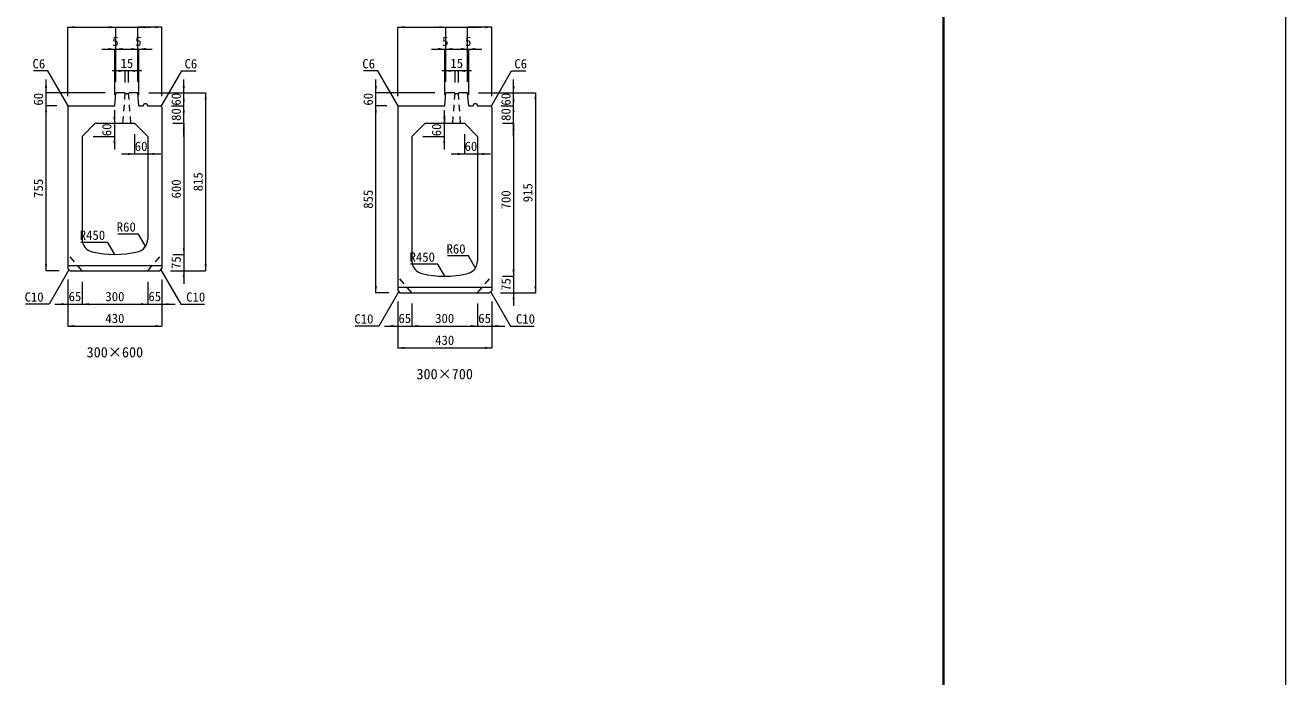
# Model space of a CAD drawing. Units: millimetres at full size, sheet at 1:40. Extents: x -1934 to 44546, y -100881 to -70395.
# Drawn here: x 5181 to 10946, y -77795 to -74814 of the extents above; entities that cross this region are included whole.
import ezdxf
from ezdxf.enums import TextEntityAlignment as Align

# ---------------------------------------------------------------- set-up
doc = ezdxf.new("R2010")
doc.units = ezdxf.units.MM
doc.header["$LTSCALE"] = 40
for name, pattern in [('CHAIN_DOUBLE_DASH', [23.5, 12, -1.5, 3.5, -1.5, 3.5, -1.5]), ('USER1', [1.35, 0.75, -0.6]), ('USER2', [1.35, 0.75, -0.6])]:
    doc.linetypes.add(name, pattern=pattern)
for name, color, linetype, lineweight in [('0_2', 7, 'Continuous', 13), ('図枠', 7, 'Continuous', 5), ('寸法線', 7, 'Continuous', 9), ('引出線', 4, 'Continuous', 9), ('排水孔', 30, 'USER2', 9), ('本体', 2, 'Continuous', 13), ('補助線', 8, 'CHAIN_DOUBLE_DASH', 5)]:
    doc.layers.add(name, color=color, linetype=linetype, lineweight=lineweight)
doc.styles.add('ＭＳ ゴシック', font='')
doc.styles.get('ＭＳ ゴシック').set_extended_font_data('MS Gothic')

# ---------------------------------------------------------------- blocks, each defined once
blk = doc.blocks.new('filled_arrow')
at = {"color": 0, "linetype": 'Continuous', "lineweight": -2}
blk.add_solid([(7.5, 1.25), (0, 0), (7.5, -1.25)], dxfattribs=at)

msp = doc.modelspace()

# ---------------------------------------------------------------- linework, layer by layer
at = {"layer": '0_2', "color": 1}
msp.add_line((10945.54, -100881.49), (10945.54, -70395.21), dxfattribs=at)
at = {"layer": '図枠', "lineweight": 40}
msp.add_line((9380.87, -80381.16), (9380.87, -73456.16), dxfattribs=at)
at = {"layer": '寸法線', "lineweight": 13}
for p, q in [((5375.96, -74822.59), (5595.96, -74822.59)), ((5375.96, -75138.51), (5375.96, -74822.59)), ((5535.96, -74822.59), (5755.96, -74822.59)), ((5595.96, -75072.51), (5595.96, -74822.59)), ((5595.96, -75072.51), (5595.96, -74822.59)), ((5805.96, -74822.59), (5695.96, -74822.59)), ((5695.96, -75072.51), (5695.96, -74822.59)), ((5695.96, -75072.51), (5695.96, -74822.59)), ((5805.96, -75138.51), (5805.96, -74822.59)), ((6884.14, -74822.59), (7104.14, -74822.59)), ((6884.14, -75138.51), (6884.14, -74822.59)), ((7044.14, -74822.59), (7264.14, -74822.59)), ((7104.14, -75072.51), (7104.14, -74822.59)), ((7104.14, -75072.51), (7104.14, -74822.59)), ((7314.14, -74822.59), (7204.14, -74822.59)), ((7204.14, -75072.51), (7204.14, -74822.59)), ((7204.14, -75072.51), (7204.14, -74822.59)), ((7314.14, -75138.51), (7314.14, -74822.59)), ((5530.96, -74922.59), (5655.96, -74922.59)), ((5590.96, -75132.51), (5590.96, -74922.59)), ((5595.96, -75072.51), (5595.96, -74922.59)), ((5635.96, -74922.59), (5760.96, -74922.59)), ((5695.96, -75072.51), (5695.96, -74922.59)), ((5700.96, -75132.51), (5700.96, -74922.59)), ((7039.14, -74922.59), (7164.14, -74922.59)), ((7099.14, -75132.51), (7099.14, -74922.59)), ((7104.14, -75072.51), (7104.14, -74922.59)), ((7144.14, -74922.59), (7269.14, -74922.59)), ((7204.14, -75072.51), (7204.14, -74922.59)), ((7209.14, -75132.51), (7209.14, -74922.59)), ((5713.46, -75022.64), (5578.46, -75022.64)), ((5638.46, -75075.51), (5638.46, -75022.64)), ((5653.46, -75075.51), (5653.46, -75022.64)), ((7221.64, -75022.64), (7086.64, -75022.64)), ((7146.64, -75075.51), (7146.64, -75022.64)), ((7161.64, -75075.51), (7161.64, -75022.64)), ((5275.96, -75242.51), (5275.96, -75062.51)), ((5905.96, -75242.51), (5905.96, -75062.51)), ((6784.14, -75242.51), (6784.14, -75062.51)), ((7414.14, -75242.51), (7414.14, -75062.51)), ((5545.96, -75122.51), (5275.96, -75122.51)), ((5745.96, -75122.51), (6005.96, -75122.51)), ((5745.96, -75122.51), (5905.96, -75122.51)), ((5905.96, -75322.51), (5905.96, -75122.51)), ((6005.96, -75122.51), (6005.96, -75937.51)), ((7054.14, -75122.51), (6784.14, -75122.51)), ((7254.14, -75122.51), (7514.14, -75122.51)), ((7254.14, -75122.51), (7414.14, -75122.51)), ((7414.14, -75322.51), (7414.14, -75122.51)), ((7514.14, -75122.51), (7514.14, -76037.51)), ((5275.96, -75937.51), (5275.96, -75182.51)), ((5325.96, -75182.51), (5275.96, -75182.51)), ((5325.96, -75182.51), (5275.96, -75182.51)), ((5588.68, -75202.51), (5588.68, -75382.51)), ((5849.96, -75182.51), (5905.96, -75182.51)), ((5849.96, -75182.51), (5905.96, -75182.51)), ((6784.14, -76037.51), (6784.14, -75182.51)), ((6834.14, -75182.51), (6784.14, -75182.51)), ((6834.14, -75182.51), (6784.14, -75182.51)), ((7096.86, -75202.51), (7096.86, -75382.51)), ((7358.14, -75182.51), (7414.14, -75182.51)), ((7358.14, -75182.51), (7414.14, -75182.51)), ((5550.96, -75262.51), (5588.68, -75262.51)), ((5855.96, -75262.51), (5905.96, -75262.51)), ((5855.96, -75262.51), (5905.96, -75262.51)), ((5905.96, -75262.51), (5905.96, -75862.51)), ((7059.14, -75262.51), (7096.86, -75262.51)), ((7364.14, -75262.51), (7414.14, -75262.51)), ((7364.14, -75262.51), (7414.14, -75262.51)), ((7414.14, -75262.51), (7414.14, -75962.51)), ((5490.96, -75322.51), (5588.68, -75322.51)), ((5680.96, -75312.51), (5680.96, -75402.51)), ((6999.14, -75322.51), (7096.86, -75322.51)), ((7189.14, -75312.51), (7189.14, -75402.51)), ((5620.96, -75402.51), (5800.96, -75402.51)), ((5740.96, -75372.51), (5740.96, -75402.51)), ((7129.14, -75402.51), (7309.14, -75402.51)), ((7249.14, -75372.51), (7249.14, -75402.51)), ((5905.96, -75802.51), (5905.96, -75997.51)), ((5855.96, -75862.51), (5905.96, -75862.51)), ((5855.96, -75862.51), (5905.96, -75862.51)), ((7414.14, -75902.51), (7414.14, -76097.51)), ((5335.96, -75937.51), (5275.96, -75937.51)), ((5375.96, -75977.51), (5375.96, -76089.93)), ((5375.96, -75977.51), (5375.96, -76189.93)), ((5805.96, -75977.51), (5805.96, -76089.93)), ((5805.96, -75977.51), (5805.96, -76189.93)), ((5845.96, -75937.51), (5905.96, -75937.51)), ((5845.96, -75937.51), (6005.96, -75937.51)), ((7364.14, -75962.51), (7414.14, -75962.51)), ((7364.14, -75962.51), (7414.14, -75962.51)), ((5440.96, -75987.51), (5440.96, -76089.93)), ((5440.96, -75987.51), (5440.96, -76089.93)), ((5740.96, -75987.51), (5740.96, -76089.93)), ((5740.96, -75987.51), (5740.96, -76089.93)), ((5315.96, -76089.93), (5500.96, -76089.93)), ((5440.96, -76089.93), (5740.96, -76089.93)), ((5680.96, -76089.93), (5865.96, -76089.93)), ((6844.14, -76037.51), (6784.14, -76037.51)), ((6884.14, -76077.51), (6884.14, -76189.93)), ((6884.14, -76077.51), (6884.14, -76289.93)), ((6949.14, -76087.51), (6949.14, -76189.93)), ((6949.14, -76087.51), (6949.14, -76189.93)), ((7249.14, -76087.51), (7249.14, -76189.93)), ((7249.14, -76087.51), (7249.14, -76189.93)), ((7314.14, -76077.51), (7314.14, -76189.93)), ((7314.14, -76077.51), (7314.14, -76289.93)), ((7354.14, -76037.51), (7414.14, -76037.51)), ((7354.14, -76037.51), (7514.14, -76037.51)), ((5375.96, -76189.93), (5805.96, -76189.93)), ((6824.14, -76189.93), (7009.14, -76189.93)), ((6949.14, -76189.93), (7249.14, -76189.93)), ((7189.14, -76189.93), (7374.14, -76189.93)), ((6884.14, -76289.93), (7314.14, -76289.93))]:
    msp.add_line(p, q, dxfattribs=at)
at = {"layer": '引出線'}
for points in [[(5378.96, -75185.51), (5284.92, -75022.64), (5219.43, -75022.64)], [(5802.96, -75185.51), (5896.99, -75022.64), (5962.49, -75022.64)], [(6887.14, -75185.51), (6793.11, -75022.64), (6727.61, -75022.64)], [(7311.14, -75185.51), (7405.18, -75022.64), (7470.67, -75022.64)], [(5731.08, -75824.97), (5699.06, -75769.5), (5603.87, -75769.5)], [(5590.96, -75862.51), (5558.93, -75807.05), (5434.5, -75807.05)], [(7099.14, -75962.51), (7067.12, -75907.05), (6942.69, -75907.05)], [(7239.26, -75924.97), (7207.24, -75869.5), (7112.05, -75869.5)], [(5380.96, -75932.51), (5290.07, -76089.93), (5181.93, -76089.93)], [(5800.96, -75932.51), (5891.84, -76089.93), (5999.99, -76089.93)], [(6889.14, -76032.51), (6798.26, -76189.93), (6690.11, -76189.93)], [(7309.14, -76032.51), (7400.03, -76189.93), (7508.17, -76189.93)]]:
    msp.add_lwpolyline(points, dxfattribs=at)
at = {"layer": '排水孔'}
for p, q in [((5627.96, -75261.51), (5638.46, -75125.51)), ((5663.96, -75261.51), (5653.46, -75125.51)), ((7136.14, -75261.51), (7146.64, -75125.51)), ((7172.14, -75261.51), (7161.64, -75125.51))]:
    msp.add_line(p, q, dxfattribs=at)
at = {"layer": '本体'}
for p, q in [((5590.96, -75182.51), (5595.96, -75122.51)), ((5635.96, -75122.51), (5595.96, -75122.51)), ((5635.96, -75122.51), (5638.46, -75125.51)), ((5638.46, -75125.51), (5653.46, -75125.51)), ((5655.96, -75122.51), (5653.46, -75125.51)), ((5695.96, -75122.51), (5655.96, -75122.51)), ((5700.96, -75182.51), (5695.96, -75122.51)), ((7099.14, -75182.51), (7104.14, -75122.51)), ((7144.14, -75122.51), (7104.14, -75122.51)), ((7144.14, -75122.51), (7146.64, -75125.51)), ((7146.64, -75125.51), (7161.64, -75125.51)), ((7164.14, -75122.51), (7161.64, -75125.51)), ((7204.14, -75122.51), (7164.14, -75122.51)), ((7209.14, -75182.51), (7204.14, -75122.51)), ((5375.96, -75188.51), (5381.96, -75182.51)), ((5375.96, -75188.51), (5375.96, -75927.51)), ((5381.96, -75182.51), (5590.96, -75182.51)), ((5700.96, -75182.51), (5720.96, -75182.51)), ((5720.96, -75182.51), (5725.96, -75172.51)), ((5725.96, -75172.51), (5735.96, -75172.51)), ((5735.96, -75172.51), (5740.96, -75182.51)), ((5740.96, -75182.51), (5799.96, -75182.51)), ((5799.96, -75182.51), (5805.96, -75188.51)), ((5805.96, -75188.51), (5805.96, -75927.51)), ((6884.14, -75188.51), (6890.14, -75182.51)), ((6884.14, -75188.51), (6884.14, -76027.51)), ((6890.14, -75182.51), (7099.14, -75182.51)), ((7209.14, -75182.51), (7229.14, -75182.51)), ((7229.14, -75182.51), (7234.14, -75172.51)), ((7234.14, -75172.51), (7244.14, -75172.51)), ((7244.14, -75172.51), (7249.14, -75182.51)), ((7249.14, -75182.51), (7308.14, -75182.51)), ((7308.14, -75182.51), (7314.14, -75188.51)), ((7314.14, -75188.51), (7314.14, -76027.51)), ((5440.96, -75322.51), (5500.96, -75262.51)), ((5500.96, -75262.51), (5680.96, -75262.51)), ((5680.96, -75262.51), (5740.96, -75322.51)), ((6949.14, -75322.51), (7009.14, -75262.51)), ((7009.14, -75262.51), (7189.14, -75262.51)), ((7189.14, -75262.51), (7249.14, -75322.51)), ((5440.96, -75322.51), (5440.96, -75791.99)), ((5740.96, -75322.51), (5740.96, -75791.99)), ((6949.14, -75322.51), (6949.14, -75891.99)), ((7249.14, -75322.51), (7249.14, -75891.99)), ((5375.96, -75927.51), (5385.96, -75937.51)), ((5385.96, -75937.51), (5795.96, -75937.51)), ((5795.96, -75937.51), (5805.96, -75927.51)), ((6884.14, -76027.51), (6894.14, -76037.51)), ((7304.14, -76037.51), (7314.14, -76027.51)), ((6894.14, -76037.51), (7304.14, -76037.51))]:
    msp.add_line(p, q, dxfattribs=at)
at = {"layer": '本体', "linetype": 'USER1', "lineweight": 9}
for p, q in [((5440.96, -75937.51), (5375.96, -75862.51)), ((5740.96, -75937.51), (5805.96, -75862.51)), ((6949.14, -76037.51), (6884.14, -75962.51)), ((7249.14, -76037.51), (7314.14, -75962.51))]:
    msp.add_line(p, q, dxfattribs=at)
at = {"layer": '本体', "lineweight": 9}
for p, q in [((5375.96, -75912.51), (5805.96, -75912.51)), ((6884.14, -76012.51), (7314.14, -76012.51))]:
    msp.add_line(p, q, dxfattribs=at)
at = {"layer": '本体'}
for centre, radius, start, end in [((5500.96, -75791.99), 60, 180, 256.65764), ((5680.96, -75791.99), 60, 283.34236, 0), ((5590.96, -75412.51), 450, 256.65764, 283.34236), ((7009.14, -75891.99), 60, 180, 256.65764), ((7189.14, -75891.99), 60, 283.34236, 0), ((7099.14, -75512.51), 450, 256.65764, 283.34236)]:
    msp.add_arc(centre, radius, start, end, dxfattribs=at)
at = {"layer": '補助線', "linetype": 'Continuous', "lineweight": 13}
for p, q in [((5590.96, -75262.51), (5590.96, -75226.96)), ((7099.14, -75262.51), (7099.14, -75226.96))]:
    msp.add_line(p, q, dxfattribs=at)

# ---------------------------------------------------------------- block references
at = {"layer": '寸法線', "lineweight": 13, "xscale": 4, "yscale": 4}
for p in [(5375.96, -74822.59), (5695.96, -74822.59), (5695.96, -74822.59), (6884.14, -74822.59), (7204.14, -74822.59), (7204.14, -74822.59), (5595.96, -74922.59), (5700.96, -74922.59), (7104.14, -74922.59), (7209.14, -74922.59), (5653.46, -75022.64), (7161.64, -75022.64), (5740.96, -75402.51), (7249.14, -75402.51), (5440.96, -76089.93), (5440.96, -76089.93), (5805.96, -76089.93), (5375.96, -76189.93), (6949.14, -76189.93), (6949.14, -76189.93), (7314.14, -76189.93), (6884.14, -76289.93)]:
    msp.add_blockref('filled_arrow', p, dxfattribs=at)
for p, rotation in [((5595.96, -74822.59), 180), ((5595.96, -74822.59), 180), ((5805.96, -74822.59), 180), ((7104.14, -74822.59), 180), ((7104.14, -74822.59), 180), ((7314.14, -74822.59), 180), ((5590.96, -74922.59), 180), ((5695.96, -74922.59), 180), ((7099.14, -74922.59), 180), ((7204.14, -74922.59), 180), ((5638.46, -75022.64), 180), ((7146.64, -75022.64), 180), ((5275.96, -75122.51), 90), ((5905.96, -75122.51), 90), ((6784.14, -75122.51), 90), ((7414.14, -75122.51), 90), ((5905.96, -75182.51), 90), ((6005.96, -75122.51), 270), ((7414.14, -75182.51), 90), ((7514.14, -75122.51), 270), ((5275.96, -75182.51), 270), ((5275.96, -75182.51), 270), ((5905.96, -75182.51), 270), ((6784.14, -75182.51), 270), ((6784.14, -75182.51), 270), ((7414.14, -75182.51), 270), ((5588.68, -75262.51), 90), ((5905.96, -75262.51), 270), ((5905.96, -75262.51), 270), ((7096.86, -75262.51), 90), ((7414.14, -75262.51), 270), ((7414.14, -75262.51), 270), ((5588.68, -75322.51), 270), ((7096.86, -75322.51), 270), ((5680.96, -75402.51), 180), ((7189.14, -75402.51), 180), ((5905.96, -75862.51), 90), ((5905.96, -75862.51), 90), ((5275.96, -75937.51), 90), ((6005.96, -75937.51), 90), ((5905.96, -75937.51), 270), ((7414.14, -75962.51), 90), ((7414.14, -75962.51), 90), ((6784.14, -76037.51), 90), ((7514.14, -76037.51), 90), ((5375.96, -76089.93), 180), ((5740.96, -76089.93), 180), ((5740.96, -76089.93), 180), ((7414.14, -76037.51), 270), ((5805.96, -76189.93), 180), ((6884.14, -76189.93), 180), ((7249.14, -76189.93), 180), ((7249.14, -76189.93), 180), ((7314.14, -76289.93), 180)]:
    msp.add_blockref('filled_arrow', p, dxfattribs=dict(at, rotation=rotation))
at = {"layer": '引出線'}
for p, xscale, yscale, rotation in [((5378.96, -75185.51), 0.16, 0.16, 120), ((5802.96, -75185.51), 0.16, 0.16, 60), ((6887.14, -75185.51), 0.16, 0.16, 120), ((7311.14, -75185.51), 0.16, 0.16, 60), ((5590.96, -75862.51), 0.133, 0.133, 120), ((5731.08, -75824.97), 0.133, 0.133, 120), ((5380.96, -75932.51), 0.16, 0.16, 240), ((5800.96, -75932.51), 0.16, 0.16, 300), ((7099.14, -75962.51), 0.133, 0.133, 120), ((7239.26, -75924.97), 0.133, 0.133, 120), ((6889.14, -76032.51), 0.16, 0.16, 240), ((7309.14, -76032.51), 0.16, 0.16, 300)]:
    msp.add_blockref('filled_arrow', p, dxfattribs=dict(at, xscale=xscale, yscale=yscale, rotation=rotation))

# ---------------------------------------------------------------- texts
at = {"layer": '0_2', "style": 'ＭＳ ゴシック'}
for s, p in [('300×600', (5590.96, -76309.72)), ('300×700', (7099.14, -76409.72))]:
    msp.add_text(s, height=47.47, dxfattribs=at).set_placement(p, align=Align.MIDDLE_CENTER)
at = {"layer": '寸法線', "style": 'ＭＳ ゴシック'}
for s, p in [('5', (5593.46, -74887.59)), ('5', (5698.46, -74887.59)), ('5', (7101.64, -74887.59)), ('5', (7206.64, -74887.59)), ('15', (5645.96, -74987.64)), ('15', (7154.14, -74987.64)), ('60', (5710.96, -75367.51)), ('60', (7219.14, -75367.51)), ('65', (5408.46, -76054.93)), ('300', (5590.96, -76054.93)), ('65', (5773.46, -76054.93)), ('430', (5590.96, -76154.93)), ('65', (6916.64, -76154.93)), ('300', (7099.14, -76154.93)), ('65', (7281.64, -76154.93)), ('430', (7099.14, -76254.93))]:
    msp.add_text(s, height=42.72, dxfattribs=at).set_placement(p, align=Align.MIDDLE_CENTER)
for s, p in [('60', (5240.96, -75152.51)), ('60', (5870.96, -75152.51)), ('60', (6749.14, -75152.51)), ('60', (7379.14, -75152.51)), ('80', (5870.96, -75222.51)), ('80', (7379.14, -75222.51)), ('60', (5553.68, -75292.51)), ('60', (7061.86, -75292.51)), ('815', (5970.96, -75530.01)), ('755', (5240.96, -75560.01)), ('600', (5870.96, -75562.51)), ('855', (6749.14, -75610.01)), ('700', (7379.14, -75612.51)), ('915', (7479.14, -75580.01)), ('75', (5870.96, -75900.01)), ('75', (7379.14, -76000.01))]:
    msp.add_text(s, height=42.72, rotation=90, dxfattribs=at).set_placement(p, align=Align.MIDDLE_CENTER)
at = {"layer": '引出線', "style": 'ＭＳ ゴシック'}
for s, p in [('C6', (5272.42, -74968.64)), ('C6', (6780.61, -74968.64)), ('R60', (5686.56, -75715.5)), ('R450', (5546.43, -75753.05)), ('R450', (7054.62, -75853.05)), ('R60', (7194.74, -75815.5)), ('C10', (5265.07, -76035.93)), ('C10', (6773.26, -76135.93))]:
    msp.add_text(s, height=42.72, dxfattribs=at).set_placement(p, align=Align.TOP_RIGHT)
for s, p in [('C6', (5909.49, -74968.64)), ('C6', (7417.68, -74968.64)), ('C10', (5916.84, -76035.93)), ('C10', (7425.03, -76135.93))]:
    msp.add_text(s, height=42.72, dxfattribs=at).set_placement(p, align=Align.TOP_LEFT)

doc.saveas('drawing.dxf')
